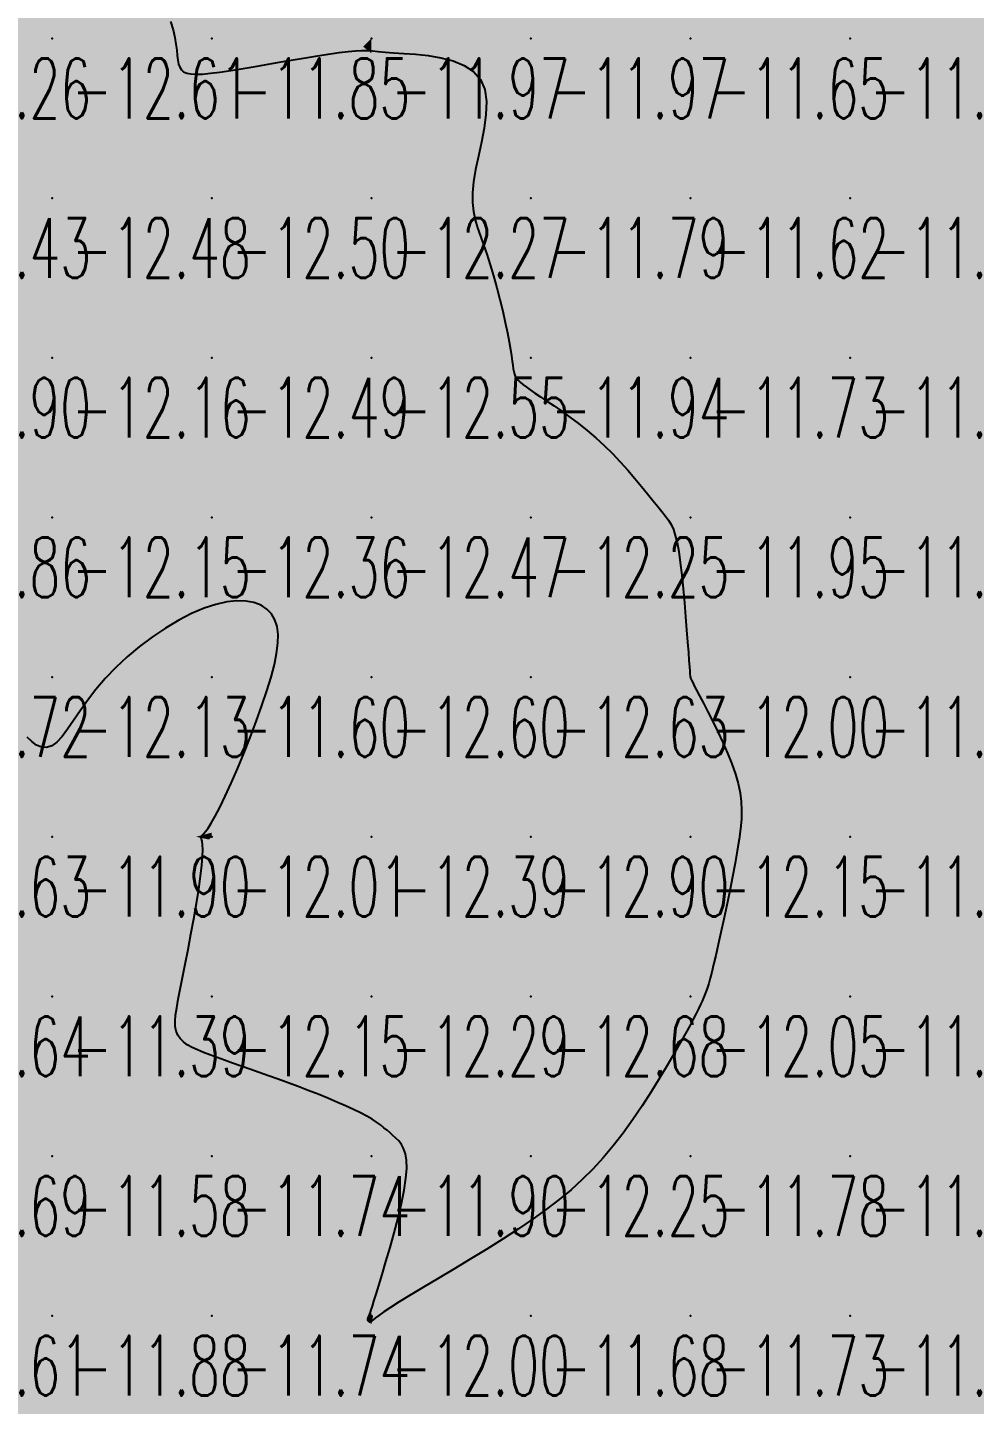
# Model space of a CAD drawing. Header units: millimetres. Extents: x 88261 to 90953, y 390274 to 392322.
# Drawn here: x 89798.7 to 89858, y 391441.7 to 391527.9 of the extents above; entities that cross this region are included whole.
import ezdxf
from ezdxf.enums import TextEntityAlignment as Align

# ---------------------------------------------------------------- set-up
doc = ezdxf.new("R2010")
doc.units = ezdxf.units.MM
doc.header["$LTSCALE"] = 25
for name, color, linetype in [('CN_03_00', 7, 'Continuous'), ('COTEAlt', 7, 'Continuous'), ('TN_COLORIAGE', 7, 'Continuous')]:
    doc.layers.add(name, color=color, linetype=linetype)
doc.styles.add('Simplex 1.0', font='Simplex.shx', dxfattribs={"width": 0.99, "height": 2.5})
doc.styles.get("Standard").update_dxf_attribs({"font": 'times.ttf'})

# ---------------------------------------------------------------- blocks, each defined once
blk = doc.blocks.new('COTE')
at = {"color": 0}
blk.add_point((0, 0), dxfattribs=at)
at = {"layer": 'COTEAlt'}
blk.add_attdef('ALT', text='', height=3.75, dxfattribs=at).set_placement((1.25, -1.25), align=Align.TOP_LEFT)

msp = doc.modelspace()

# ---------------------------------------------------------------- linework, layer by layer
at = {"layer": 'CN_03_00', "elevation": -12, "flags": 128}
msp.add_lwpolyline([(89807.674, 391528.297), (89807.822, 391527.776), (89807.929, 391527.303), (89808.001, 391526.879), (89808.051, 391526.502), (89808.088, 391526.172), (89808.125, 391525.885), (89808.173, 391525.642), (89808.241, 391525.44), (89808.343, 391525.278), (89808.488, 391525.154), (89808.685, 391525.068), (89808.942, 391525.017), (89809.269, 391525), (89809.673, 391525.015), (89810.163, 391525.061), (89810.748, 391525.136), (89811.435, 391525.239), (89812.226, 391525.367), (89813.098, 391525.514), (89814.017, 391525.672), (89814.954, 391525.833), (89815.876, 391525.991), (89816.752, 391526.136), (89817.551, 391526.263), (89818.241, 391526.364), (89818.801, 391526.432), (89819.255, 391526.471), (89819.637, 391526.486), (89819.98, 391526.48), (89820.318, 391526.459), (89820.685, 391526.427), (89821.115, 391526.389), (89821.642, 391526.35), (89822.288, 391526.31), (89823.023, 391526.257), (89823.81, 391526.172), (89824.606, 391526.038), (89825.373, 391525.838), (89826.069, 391525.554), (89826.656, 391525.17), (89827.092, 391524.668), (89827.35, 391524.038), (89827.452, 391523.301), (89827.43, 391522.486), (89827.318, 391521.623), (89827.15, 391520.739), (89826.959, 391519.865), (89826.778, 391519.028), (89826.643, 391518.257), (89826.577, 391517.574), (89826.58, 391516.965), (89826.641, 391516.41), (89826.751, 391515.889), (89826.901, 391515.381), (89827.08, 391514.865), (89827.279, 391514.321), (89827.489, 391513.727), (89827.7, 391513.071), (89827.909, 391512.365), (89828.111, 391511.63), (89828.302, 391510.888), (89828.479, 391510.157), (89828.638, 391509.459), (89828.775, 391508.814), (89828.886, 391508.243), (89828.97, 391507.761), (89829.031, 391507.362), (89829.075, 391507.034), (89829.109, 391506.768), (89829.139, 391506.552), (89829.171, 391506.374), (89829.212, 391506.225), (89829.268, 391506.092), (89829.345, 391505.965), (89829.448, 391505.84), (89829.58, 391505.709), (89829.747, 391505.568), (89829.953, 391505.412), (89830.202, 391505.236), (89830.497, 391505.034), (89830.845, 391504.8), (89831.245, 391504.532), (89831.693, 391504.229), (89832.178, 391503.892), (89832.69, 391503.523), (89833.222, 391503.123), (89833.763, 391502.694), (89834.304, 391502.237), (89834.836, 391501.753), (89835.351, 391501.245), (89835.844, 391500.724), (89836.313, 391500.199), (89836.755, 391499.682), (89837.166, 391499.185), (89837.544, 391498.717), (89837.886, 391498.292), (89838.188, 391497.918), (89838.449, 391497.603), (89838.673, 391497.326), (89838.864, 391497.063), (89839.028, 391496.791), (89839.169, 391496.482), (89839.292, 391496.114), (89839.401, 391495.662), (89839.503, 391495.099), (89839.6, 391494.413), (89839.692, 391493.628), (89839.78, 391492.778), (89839.862, 391491.899), (89839.936, 391491.025), (89840.003, 391490.191), (89840.061, 391489.433), (89840.109, 391488.785), (89840.147, 391488.272), (89840.176, 391487.886), (89840.197, 391487.609), (89840.212, 391487.421), (89840.221, 391487.306), (89840.227, 391487.244), (89840.23, 391487.217), (89840.231, 391487.208), (89840.234, 391487.198), (89840.244, 391487.175), (89840.267, 391487.126), (89840.31, 391487.039), (89840.38, 391486.902), (89840.483, 391486.702), (89840.625, 391486.427), (89840.815, 391486.064), (89841.053, 391485.607), (89841.331, 391485.068), (89841.635, 391484.467), (89841.951, 391483.821), (89842.265, 391483.149), (89842.563, 391482.47), (89842.832, 391481.802), (89843.058, 391481.163), (89843.231, 391480.566), (89843.35, 391480.001), (89843.421, 391479.451), (89843.447, 391478.901), (89843.432, 391478.333), (89843.379, 391477.732), (89843.293, 391477.082), (89843.177, 391476.366), (89843.036, 391475.575), (89842.876, 391474.727), (89842.701, 391473.846), (89842.519, 391472.957), (89842.334, 391472.083), (89842.154, 391471.25), (89841.983, 391470.483), (89841.828, 391469.805), (89841.693, 391469.234), (89841.576, 391468.763), (89841.474, 391468.375), (89841.382, 391468.055), (89841.299, 391467.789), (89841.219, 391467.56), (89841.141, 391467.354), (89841.059, 391467.155), (89840.97, 391466.949), (89840.869, 391466.724), (89840.747, 391466.468), (89840.598, 391466.171), (89840.416, 391465.82), (89840.194, 391465.405), (89839.925, 391464.914), (89839.601, 391464.337), (89839.22, 391463.666), (89838.784, 391462.916), (89838.301, 391462.108), (89837.777, 391461.261), (89837.219, 391460.394), (89836.633, 391459.528), (89836.027, 391458.682), (89835.407, 391457.876), (89834.777, 391457.125), (89834.131, 391456.424), (89833.462, 391455.762), (89832.761, 391455.129), (89832.02, 391454.516), (89831.23, 391453.911), (89830.384, 391453.306), (89829.474, 391452.69), (89828.497, 391452.057), (89827.475, 391451.415), (89826.438, 391450.777), (89825.412, 391450.157), (89824.426, 391449.566), (89823.508, 391449.017), (89822.687, 391448.523), (89821.99, 391448.098), (89821.438, 391447.749), (89821.02, 391447.472), (89820.715, 391447.258), (89820.505, 391447.099), (89820.369, 391446.986), (89820.29, 391446.911), (89820.246, 391446.865), (89820.219, 391446.839), (89820.192, 391446.827), (89820.164, 391446.825), (89820.135, 391446.832), (89820.108, 391446.846), (89820.082, 391446.868), (89820.06, 391446.894), (89820.042, 391446.924), (89820.03, 391446.956), (89820.024, 391446.989), (89820.025, 391447.024), (89820.031, 391447.059), (89820.041, 391447.095), (89820.055, 391447.132), (89820.071, 391447.17), (89820.088, 391447.209), (89820.107, 391447.248), (89820.126, 391447.292), (89820.15, 391447.354), (89820.185, 391447.454), (89820.237, 391447.608), (89820.31, 391447.836), (89820.41, 391448.154), (89820.543, 391448.582), (89820.713, 391449.138), (89820.925, 391449.83), (89821.165, 391450.633), (89821.42, 391451.512), (89821.676, 391452.433), (89821.918, 391453.361), (89822.131, 391454.263), (89822.302, 391455.103), (89822.416, 391455.846), (89822.463, 391456.468), (89822.448, 391456.975), (89822.381, 391457.384), (89822.271, 391457.711), (89822.129, 391457.973), (89821.963, 391458.186), (89821.783, 391458.366), (89821.599, 391458.529), (89821.417, 391458.689), (89821.232, 391458.851), (89821.035, 391459.016), (89820.818, 391459.186), (89820.573, 391459.362), (89820.289, 391459.546), (89819.96, 391459.739), (89819.577, 391459.944), (89819.133, 391460.162), (89818.635, 391460.389), (89818.093, 391460.625), (89817.515, 391460.866), (89816.911, 391461.109), (89816.289, 391461.352), (89815.66, 391461.592), (89815.031, 391461.826), (89814.412, 391462.053), (89813.805, 391462.272), (89813.214, 391462.483), (89812.64, 391462.685), (89812.087, 391462.879), (89811.558, 391463.065), (89811.054, 391463.242), (89810.578, 391463.411), (89810.133, 391463.571), (89809.722, 391463.728), (89809.347, 391463.884), (89809.011, 391464.045), (89808.718, 391464.215), (89808.468, 391464.397), (89808.266, 391464.597), (89808.114, 391464.818), (89808.014, 391465.066), (89807.962, 391465.351), (89807.954, 391465.683), (89807.986, 391466.074), (89808.053, 391466.532), (89808.152, 391467.071), (89808.277, 391467.699), (89808.425, 391468.428), (89808.591, 391469.261), (89808.768, 391470.173), (89808.947, 391471.13), (89809.123, 391472.101), (89809.286, 391473.052), (89809.431, 391473.95), (89809.549, 391474.763), (89809.633, 391475.458), (89809.677, 391476.011), (89809.689, 391476.432), (89809.677, 391476.74), (89809.649, 391476.954), (89809.614, 391477.094), (89809.582, 391477.177), (89809.561, 391477.224), (89809.559, 391477.254), (89809.584, 391477.284), (89809.64, 391477.334), (89809.729, 391477.423), (89809.854, 391477.567), (89810.016, 391477.787), (89810.219, 391478.099), (89810.465, 391478.524), (89810.756, 391479.078), (89811.091, 391479.772), (89811.462, 391480.586), (89811.854, 391481.491), (89812.257, 391482.459), (89812.656, 391483.46), (89813.039, 391484.468), (89813.393, 391485.452), (89813.706, 391486.384), (89813.967, 391487.242), (89814.17, 391488.022), (89814.313, 391488.726), (89814.391, 391489.357), (89814.402, 391489.918), (89814.342, 391490.41), (89814.208, 391490.837), (89813.996, 391491.2), (89813.704, 391491.501), (89813.335, 391491.737), (89812.895, 391491.903), (89812.386, 391491.996), (89811.815, 391492.012), (89811.184, 391491.945), (89810.499, 391491.793), (89809.765, 391491.551), (89808.987, 391491.218), (89808.179, 391490.801), (89807.356, 391490.312), (89806.535, 391489.762), (89805.731, 391489.16), (89804.958, 391488.519), (89804.233, 391487.848), (89803.571, 391487.159), (89802.984, 391486.464), (89802.465, 391485.78), (89802.005, 391485.125), (89801.592, 391484.517), (89801.218, 391483.976), (89800.872, 391483.52), (89800.544, 391483.167), (89800.223, 391482.935), (89799.903, 391482.837), (89799.584, 391482.861), (89799.271, 391482.987), (89798.969, 391483.198), (89798.681, 391483.474)], dxfattribs=at)
at = {"layer": 'TN_COLORIAGE', "color": 211}
for points in [[(89795.121, 391532.112, -12.613), (89794.265, 391527.239, -12.613), (89800.249, 391537.239, -12.613), (89800.249, 391527.239, -12.613)], [(89800.249, 391537.239, -12), (89806.254, 391537.239, -12), (89800.249, 391527.239, -12), (89805.84, 391532.83, -12)], [(89805.84, 391532.83, -12.613), (89808.304, 391527.239, -12.613), (89800.249, 391527.239, -12.613)], [(89790.249, 391517.239, -12.613), (89800.249, 391517.239, -12.613), (89800.249, 391527.239, -12.613)], [(89794.265, 391527.239, -12.425), (89790.249, 391524.126, -12.425), (89800.249, 391527.239, -12.425), (89790.249, 391517.239, -12.425)], [(89800.249, 391527.239, -12), (89808.304, 391527.239, -12), (89800.249, 391517.239, -12), (89807.876, 391524.867, -12)], [(89810.249, 391517.239, -12), (89819.736, 391526.727, -12), (89820.249, 391517.239, -12), (89820.249, 391526.315, -12)], [(89810.249, 391524.96, -12.501), (89819.736, 391526.727, -12.501), (89810.249, 391517.239, -12.501)], [(89829.123, 391526.113, -12.266), (89820.249, 391526.315, -12.266), (89820.249, 391517.239, -12.266)], [(89825.813, 391517.239, -12.266), (89829.123, 391526.113, -12.266), (89820.249, 391517.239, -12.266)], [(89810.249, 391517.239, -12), (89810.249, 391524.96, -12), (89800.249, 391517.239, -12), (89807.876, 391524.867, -12)], [(89800.249, 391517.239, -12), (89792.055, 391509.045, -12), (89790.249, 391517.239, -12), (89790.249, 391509.216, -12)], [(89800.249, 391517.239, -12), (89792.055, 391509.045, -12), (89800.249, 391507.239, -12), (89794.213, 391507.239, -12)], [(89800.249, 391507.239, -12.501), (89810.249, 391507.239, -12.501), (89810.249, 391517.239, -12.501)], [(89800.249, 391517.239, -12.501), (89800.249, 391507.239, -12.501), (89810.249, 391517.239, -12.501)], [(89810.249, 391507.239, -12.266), (89820.249, 391507.239, -12.266), (89820.249, 391517.239, -12.266)], [(89810.249, 391517.239, -12.266), (89810.249, 391507.239, -12.266), (89820.249, 391517.239, -12.266)], [(89820.249, 391507.239, -12), (89827.48, 391514.471, -12), (89820.249, 391517.239, -12), (89825.813, 391517.239, -12)], [(89827.48, 391514.471, -12.553), (89829.199, 391507.239, -12.553), (89820.249, 391507.239, -12.553)], [(89794.953, 391501.943, -12.16), (89794.213, 391507.239, -12.16), (89800.249, 391507.239, -12.16)], [(89800.249, 391507.239, -12), (89794.953, 391501.943, -12), (89800.249, 391497.239, -12), (89795.087, 391497.239, -12)], [(89800.249, 391497.239, -12.495), (89810.249, 391497.239, -12.495), (89810.249, 391507.239, -12.495)], [(89800.249, 391507.239, -12.495), (89800.249, 391497.239, -12.495), (89810.249, 391507.239, -12.495)], [(89810.249, 391497.239, -12.553), (89820.249, 391497.239, -12.553), (89820.249, 391507.239, -12.553)], [(89810.249, 391507.239, -12.553), (89810.249, 391497.239, -12.553), (89820.249, 391507.239, -12.553)], [(89820.249, 391507.239, -12), (89829.199, 391507.239, -12), (89820.249, 391497.239, -12), (89829.04, 391506.031, -12)], [(89820.249, 391497.239, -12), (89829.04, 391506.031, -12), (89830.249, 391497.239, -12), (89830.249, 391505.187, -12)], [(89835.032, 391502.023, -12.251), (89830.249, 391505.187, -12.251), (89830.249, 391497.239, -12.251)], [(89835.032, 391502.023, -12.251), (89838.639, 391497.239, -12.251), (89830.249, 391497.239, -12.251)], [(89796.725, 391493.716, -12.151), (89795.087, 391497.239, -12.151), (89800.249, 391497.239, -12.151)], [(89800.249, 391497.239, -12), (89796.725, 391493.716, -12), (89800.249, 391487.239, -12), (89797.004, 391487.239, -12)], [(89810.249, 391497.239, -12), (89810.249, 391492.554, -12), (89800.249, 391487.239, -12), (89802.733, 391487.239, -12)], [(89800.249, 391497.239, -12.356), (89800.249, 391487.239, -12.356), (89810.249, 391497.239, -12.356)], [(89820.249, 391497.239, -12), (89814.861, 391491.852, -12), (89810.249, 391497.239, -12), (89810.249, 391492.554, -12)], [(89820.249, 391487.239, -12), (89814.282, 391487.239, -12), (89820.249, 391497.239, -12), (89814.861, 391491.852, -12)], [(89820.249, 391487.239, -12.251), (89830.249, 391487.239, -12.251), (89830.249, 391497.239, -12.251)], [(89820.249, 391497.239, -12.251), (89820.249, 391487.239, -12.251), (89830.249, 391497.239, -12.251)], [(89830.249, 391487.239, -12), (89839.539, 391496.529, -12), (89830.249, 391497.239, -12), (89838.639, 391497.239, -12)], [(89839.539, 391496.529, -12.631), (89840.221, 391487.239, -12.631), (89830.249, 391487.239, -12.631)], [(89797.611, 391484.602, -12.133), (89797.004, 391487.239, -12.133), (89800.249, 391487.239, -12.133)], [(89797.611, 391484.602, -12.133), (89800.249, 391481.442, -12.133), (89800.249, 391487.239, -12.133)], [(89802.733, 391487.239, -12.133), (89800.249, 391481.442, -12.133), (89800.249, 391487.239, -12.133)], [(89810.249, 391477.239, -12.597), (89820.249, 391477.239, -12.597), (89820.249, 391487.239, -12.597)], [(89820.249, 391487.239, -12), (89814.282, 391487.239, -12), (89810.249, 391477.239, -12), (89810.249, 391477.497, -12)], [(89820.249, 391477.239, -12.631), (89830.249, 391477.239, -12.631), (89830.249, 391487.239, -12.631)], [(89820.249, 391487.239, -12.631), (89820.249, 391477.239, -12.631), (89830.249, 391487.239, -12.631)], [(89830.249, 391477.239, -12), (89840.23, 391487.22, -12), (89830.249, 391487.239, -12), (89840.221, 391487.239, -12)], [(89830.249, 391477.239, -12), (89840.23, 391487.22, -12), (89840.249, 391477.239, -12), (89840.249, 391487.128, -12)], [(89843.662, 391480.653, -12.153), (89840.249, 391487.128, -12.153), (89840.249, 391477.239, -12.153)], [(89843.451, 391477.239, -12.153), (89843.662, 391480.653, -12.153), (89840.249, 391477.239, -12.153)], [(89810.249, 391467.239, -12), (89808.231, 391467.239, -12), (89810.249, 391477.239, -12), (89810.077, 391477.067, -12)], [(89810.249, 391477.497, -12.011), (89809.257, 391477.239, -12.011), (89810.249, 391477.239, -12.011)], [(89810.077, 391477.067, -12.011), (89809.257, 391477.239, -12.011), (89810.249, 391477.239, -12.011)], [(89810.249, 391467.239, -12.389), (89820.249, 391467.239, -12.389), (89820.249, 391477.239, -12.389)], [(89810.249, 391477.239, -12.389), (89810.249, 391467.239, -12.389), (89820.249, 391477.239, -12.389)], [(89820.249, 391467.239, -12.903), (89830.249, 391467.239, -12.903), (89830.249, 391477.239, -12.903)], [(89820.249, 391477.239, -12.903), (89820.249, 391467.239, -12.903), (89830.249, 391477.239, -12.903)], [(89830.249, 391467.239, -12.153), (89840.249, 391467.239, -12.153), (89840.249, 391477.239, -12.153)], [(89830.249, 391477.239, -12.153), (89830.249, 391467.239, -12.153), (89840.249, 391477.239, -12.153)], [(89840.249, 391477.239, -12), (89843.451, 391477.239, -12), (89840.249, 391467.239, -12), (89841.597, 391468.588, -12)], [(89841.127, 391467.239, -12.051), (89841.597, 391468.588, -12.051), (89840.249, 391467.239, -12.051)], [(89807.551, 391464.542, -12.154), (89810.249, 391463.502, -12.154), (89810.249, 391467.239, -12.154)], [(89808.231, 391467.239, -12.154), (89807.551, 391464.542, -12.154), (89810.249, 391467.239, -12.154)], [(89820.249, 391467.239, -12), (89814.922, 391461.913, -12), (89810.249, 391467.239, -12), (89810.249, 391463.502, -12)], [(89814.922, 391461.913, -12.294), (89820.249, 391459.805, -12.294), (89820.249, 391467.239, -12.294)], [(89830.249, 391467.239, -12), (89821.542, 391458.532, -12), (89820.249, 391467.239, -12), (89820.249, 391459.805, -12)], [(89830.249, 391467.239, -12), (89821.542, 391458.532, -12), (89830.249, 391457.239, -12), (89823.177, 391457.239, -12)], [(89830.249, 391457.239, -12), (89835.486, 391457.239, -12), (89840.249, 391467.239, -12), (89840.249, 391465.385, -12)], [(89830.249, 391467.239, -12.051), (89830.249, 391457.239, -12.051), (89840.249, 391467.239, -12.051)], [(89841.127, 391467.239, -12.051), (89840.249, 391465.385, -12.051), (89840.249, 391467.239, -12.051)], [(89830.249, 391457.239, -12), (89830.249, 391452.916, -12), (89820.249, 391447.239, -12), (89820.361, 391447.239, -12)], [(89830.249, 391457.239, -12), (89823.177, 391457.239, -12), (89820.249, 391447.239, -12), (89820.249, 391447.587, -12)], [(89830.249, 391452.916, -12.245), (89835.486, 391457.239, -12.245), (89830.249, 391457.239, -12.245)], [(89819.955, 391446.946, -12.004), (89820.249, 391446.713, -12.004), (89820.249, 391447.239, -12.004)], [(89820.109, 391447.239, -12.004), (89819.955, 391446.946, -12.004), (89820.249, 391447.239, -12.004)], [(89820.109, 391447.239, -12.004), (89820.249, 391447.587, -12.004), (89820.249, 391447.239, -12.004)], [(89820.361, 391447.239, -12.004), (89820.249, 391446.713, -12.004), (89820.249, 391447.239, -12.004)]]:
    msp.add_solid(points, dxfattribs=at)
at = {"layer": 'TN_COLORIAGE', "color": 201}
for points in [[(89808.304, 391527.239, -11.517), (89805.84, 391532.83, -11.517), (89810.249, 391527.239, -11.517), (89810.249, 391537.239, -11.517)], [(89814.906, 391531.897, -11.517), (89817.65, 391537.239, -11.517), (89810.249, 391527.239, -11.517), (89810.249, 391537.239, -11.517)], [(89830.249, 391527.239, -11.716), (89840.249, 391527.239, -11.716), (89840.249, 391537.239, -11.716)], [(89830.249, 391529.111, -11.716), (89833.653, 391537.239, -11.716), (89830.249, 391527.239, -11.716), (89840.249, 391537.239, -11.716)], [(89840.249, 391527.239, -11.448), (89850.249, 391527.239, -11.448), (89850.249, 391537.239, -11.448)], [(89840.249, 391537.239, -11.448), (89840.249, 391527.239, -11.448), (89850.249, 391537.239, -11.448)], [(89850.249, 391527.239, -11), (89857.879, 391534.869, -11), (89850.249, 391537.239, -11), (89857.072, 391537.239, -11)], [(89850.249, 391527.239, -11), (89857.879, 391534.869, -11), (89860.249, 391527.239, -11), (89860.249, 391529.766, -11)], [(89820.249, 391528.615, -11.852), (89814.906, 391531.897, -11.852), (89820.249, 391527.239, -11.852), (89810.249, 391527.239, -11.852)], [(89821.809, 391528.799, -11.966), (89830.249, 391529.111, -11.966), (89820.249, 391527.239, -11.966), (89830.249, 391527.239, -11.966)], [(89821.809, 391528.799, -11.973), (89820.249, 391528.615, -11.973), (89820.249, 391527.239, -11.973)], [(89807.876, 391524.867, -11.852), (89810.249, 391524.96, -11.852), (89810.249, 391527.239, -11.852)], [(89807.876, 391524.867, -11.852), (89808.304, 391527.239, -11.852), (89810.249, 391527.239, -11.852)], [(89819.736, 391526.727, -11.852), (89810.249, 391524.96, -11.852), (89820.249, 391527.239, -11.852), (89810.249, 391527.239, -11.852)], [(89820.249, 391526.315, -11.973), (89819.736, 391526.727, -11.973), (89820.249, 391527.239, -11.973)], [(89820.249, 391526.315, -11.966), (89829.123, 391526.113, -11.966), (89820.249, 391527.239, -11.966), (89830.249, 391527.239, -11.966)], [(89829.123, 391526.113, -11.788), (89825.813, 391517.239, -11.788), (89830.249, 391527.239, -11.788), (89830.249, 391517.239, -11.788)], [(89830.249, 391517.239, -11.652), (89840.249, 391517.239, -11.652), (89840.249, 391527.239, -11.652)], [(89830.249, 391527.239, -11.652), (89830.249, 391517.239, -11.652), (89840.249, 391527.239, -11.652)], [(89840.249, 391517.239, -11.672), (89850.249, 391517.239, -11.672), (89850.249, 391527.239, -11.672)], [(89840.249, 391527.239, -11.672), (89840.249, 391517.239, -11.672), (89850.249, 391527.239, -11.672)], [(89850.249, 391517.239, -11.071), (89860.249, 391517.239, -11.071), (89860.249, 391527.239, -11.071)], [(89850.249, 391527.239, -11.071), (89850.249, 391517.239, -11.071), (89860.249, 391527.239, -11.071)], [(89825.813, 391517.239, -11.788), (89827.48, 391514.471, -11.788), (89830.249, 391517.239, -11.788)], [(89829.199, 391507.239, -11.788), (89827.48, 391514.471, -11.788), (89830.249, 391507.239, -11.788), (89830.249, 391517.239, -11.788)], [(89830.249, 391507.239, -11.617), (89840.249, 391507.239, -11.617), (89840.249, 391517.239, -11.617)], [(89830.249, 391517.239, -11.617), (89830.249, 391507.239, -11.617), (89840.249, 391517.239, -11.617)], [(89840.249, 391507.239, -11.611), (89850.249, 391507.239, -11.611), (89850.249, 391517.239, -11.611)], [(89840.249, 391517.239, -11.611), (89840.249, 391507.239, -11.611), (89850.249, 391517.239, -11.611)], [(89850.249, 391507.239, -11.39), (89860.249, 391507.239, -11.39), (89860.249, 391517.239, -11.39)], [(89850.249, 391517.239, -11.39), (89850.249, 391507.239, -11.39), (89860.249, 391517.239, -11.39)], [(89830.249, 391505.187, -11.935), (89829.04, 391506.031, -11.935), (89830.249, 391507.239, -11.935)], [(89829.04, 391506.031, -11.935), (89829.199, 391507.239, -11.935), (89830.249, 391507.239, -11.935)], [(89830.249, 391505.187, -11.726), (89835.032, 391502.023, -11.726), (89830.249, 391507.239, -11.726), (89840.249, 391507.239, -11.726)], [(89838.639, 391497.239, -11.726), (89835.032, 391502.023, -11.726), (89840.249, 391497.239, -11.726), (89840.249, 391507.239, -11.726)], [(89840.249, 391497.239, -11.405), (89850.249, 391497.239, -11.405), (89850.249, 391507.239, -11.405)], [(89840.249, 391507.239, -11.405), (89840.249, 391497.239, -11.405), (89850.249, 391507.239, -11.405)], [(89850.249, 391497.239, -11.685), (89860.249, 391497.239, -11.685), (89860.249, 391507.239, -11.685)], [(89850.249, 391507.239, -11.685), (89850.249, 391497.239, -11.685), (89860.249, 391507.239, -11.685)], [(89838.639, 391497.239, -11.952), (89839.539, 391496.529, -11.952), (89840.249, 391497.239, -11.952)], [(89840.221, 391487.239, -11.952), (89839.539, 391496.529, -11.952), (89840.249, 391487.239, -11.952), (89840.249, 391497.239, -11.952)], [(89840.249, 391487.239, -11.659), (89850.249, 391487.239, -11.659), (89850.249, 391497.239, -11.659)], [(89840.249, 391497.239, -11.659), (89840.249, 391487.239, -11.659), (89850.249, 391497.239, -11.659)], [(89850.249, 391487.239, -11.447), (89860.249, 391487.239, -11.447), (89860.249, 391497.239, -11.447)], [(89850.249, 391497.239, -11.447), (89850.249, 391487.239, -11.447), (89860.249, 391497.239, -11.447)], [(89802.733, 391487.239, -11.596), (89810.249, 391492.554, -11.596), (89810.249, 391487.239, -11.596)], [(89810.249, 391492.554, -11.596), (89814.861, 391491.852, -11.596), (89810.249, 391487.239, -11.596)], [(89814.861, 391491.852, -11.596), (89814.282, 391487.239, -11.596), (89810.249, 391487.239, -11.596)], [(89809.257, 391477.239, -11.596), (89810.249, 391477.497, -11.596), (89800.249, 391477.239, -11.596), (89810.249, 391487.239, -11.596)], [(89800.249, 391481.442, -11.596), (89802.733, 391487.239, -11.596), (89800.249, 391477.239, -11.596), (89810.249, 391487.239, -11.596)], [(89810.249, 391477.497, -11.596), (89814.282, 391487.239, -11.596), (89810.249, 391487.239, -11.596)], [(89840.221, 391487.239, -11.998), (89840.23, 391487.22, -11.998), (89840.249, 391487.239, -11.998)], [(89840.249, 391487.128, -11.998), (89840.23, 391487.22, -11.998), (89840.249, 391487.239, -11.998)], [(89840.249, 391487.128, -11.704), (89843.662, 391480.653, -11.704), (89840.249, 391487.239, -11.704), (89850.249, 391487.239, -11.704)], [(89843.662, 391480.653, -11.674), (89843.451, 391477.239, -11.674), (89850.249, 391487.239, -11.674), (89850.249, 391477.239, -11.674)], [(89850.249, 391477.239, -11.49), (89860.249, 391477.239, -11.49), (89860.249, 391487.239, -11.49)], [(89850.249, 391487.239, -11.49), (89850.249, 391477.239, -11.49), (89860.249, 391487.239, -11.49)], [(89800.249, 391481.442, -11.628), (89797.611, 391484.602, -11.628), (89800.249, 391477.239, -11.628), (89790.249, 391477.239, -11.628)], [(89790.249, 391467.239, -11.903), (89800.249, 391467.239, -11.903), (89800.249, 391477.239, -11.903)], [(89790.249, 391477.239, -11.903), (89790.249, 391467.239, -11.903), (89800.249, 391477.239, -11.903)], [(89809.257, 391477.239, -11.391), (89810.077, 391477.067, -11.391), (89800.249, 391477.239, -11.391), (89800.249, 391467.239, -11.391)], [(89841.597, 391468.588, -11.473), (89841.127, 391467.239, -11.473), (89850.249, 391477.239, -11.473), (89850.249, 391467.239, -11.473)], [(89841.597, 391468.588, -11.674), (89843.451, 391477.239, -11.674), (89850.249, 391477.239, -11.674)], [(89850.249, 391467.239, -11.732), (89860.249, 391467.239, -11.732), (89860.249, 391477.239, -11.732)], [(89850.249, 391477.239, -11.732), (89850.249, 391467.239, -11.732), (89860.249, 391477.239, -11.732)], [(89810.077, 391477.067, -11.391), (89808.231, 391467.239, -11.391), (89800.249, 391467.239, -11.391)], [(89790.249, 391457.239, -11.391), (89800.249, 391457.239, -11.391), (89800.249, 391467.239, -11.391)], [(89790.249, 391467.239, -11.391), (89790.249, 391457.239, -11.391), (89800.249, 391467.239, -11.391)], [(89807.551, 391464.542, -11.391), (89808.231, 391467.239, -11.391), (89800.249, 391457.239, -11.391), (89800.249, 391467.239, -11.391)], [(89840.249, 391457.239, -11.473), (89850.249, 391457.239, -11.473), (89850.249, 391467.239, -11.473)], [(89840.249, 391465.385, -11.473), (89841.127, 391467.239, -11.473), (89840.249, 391457.239, -11.473), (89850.249, 391467.239, -11.473)], [(89850.249, 391457.239, -11.699), (89860.249, 391457.239, -11.699), (89860.249, 391467.239, -11.699)], [(89850.249, 391467.239, -11.699), (89850.249, 391457.239, -11.699), (89860.249, 391467.239, -11.699)], [(89840.249, 391465.385, -11.777), (89835.486, 391457.239, -11.777), (89840.249, 391457.239, -11.777)], [(89810.249, 391463.502, -11.583), (89807.551, 391464.542, -11.583), (89810.249, 391457.239, -11.583), (89800.249, 391457.239, -11.583)], [(89810.249, 391463.502, -11.742), (89814.922, 391461.913, -11.742), (89810.249, 391457.239, -11.742)], [(89820.249, 391459.805, -11.742), (89814.922, 391461.913, -11.742), (89820.249, 391457.239, -11.742), (89810.249, 391457.239, -11.742)], [(89820.249, 391459.805, -11.898), (89821.542, 391458.532, -11.898), (89820.249, 391457.239, -11.898)], [(89823.177, 391457.239, -11.898), (89821.542, 391458.532, -11.898), (89820.249, 391457.239, -11.898)], [(89790.249, 391447.239, -11.583), (89800.249, 391447.239, -11.583), (89800.249, 391457.239, -11.583)], [(89790.249, 391457.239, -11.583), (89790.249, 391447.239, -11.583), (89800.249, 391457.239, -11.583)], [(89800.249, 391447.239, -11.742), (89810.249, 391447.239, -11.742), (89810.249, 391457.239, -11.742)], [(89800.249, 391457.239, -11.742), (89800.249, 391447.239, -11.742), (89810.249, 391457.239, -11.742)], [(89820.249, 391447.587, -11.742), (89820.109, 391447.239, -11.742), (89820.249, 391457.239, -11.742), (89810.249, 391447.239, -11.742)], [(89810.249, 391457.239, -11.898), (89810.249, 391447.239, -11.898), (89820.249, 391457.239, -11.898)], [(89820.249, 391447.587, -11.898), (89823.177, 391457.239, -11.898), (89820.249, 391457.239, -11.898)], [(89830.249, 391447.239, -11.777), (89840.249, 391447.239, -11.777), (89840.249, 391457.239, -11.777)], [(89835.486, 391457.239, -11.678), (89830.249, 391452.916, -11.678), (89840.249, 391457.239, -11.678), (89830.249, 391447.239, -11.678)], [(89840.249, 391447.239, -11.407), (89850.249, 391447.239, -11.407), (89850.249, 391457.239, -11.407)], [(89840.249, 391457.239, -11.407), (89840.249, 391447.239, -11.407), (89850.249, 391457.239, -11.407)], [(89850.249, 391447.239, -11.681), (89860.249, 391447.239, -11.681), (89860.249, 391457.239, -11.681)], [(89850.249, 391457.239, -11.681), (89850.249, 391447.239, -11.681), (89860.249, 391457.239, -11.681)], [(89820.361, 391447.239, -11.678), (89830.249, 391452.916, -11.678), (89830.249, 391447.239, -11.678)], [(89800.249, 391447.239, -11), (89790.393, 391437.384, -11), (89790.249, 391447.239, -11), (89790.249, 391437.448, -11)], [(89800.249, 391447.239, -11), (89790.393, 391437.384, -11), (89800.249, 391437.239, -11), (89790.418, 391437.239, -11)], [(89800.249, 391437.239, -11.742), (89810.249, 391437.239, -11.742), (89810.249, 391447.239, -11.742)], [(89800.249, 391447.239, -11.742), (89800.249, 391437.239, -11.742), (89810.249, 391447.239, -11.742)], [(89819.955, 391446.946, -11.742), (89820.109, 391447.239, -11.742), (89810.249, 391437.239, -11.742), (89810.249, 391447.239, -11.742)], [(89820.249, 391437.239, -11.678), (89830.249, 391437.239, -11.678), (89830.249, 391447.239, -11.678)], [(89820.249, 391446.713, -11.678), (89820.361, 391447.239, -11.678), (89820.249, 391437.239, -11.678), (89830.249, 391447.239, -11.678)], [(89830.249, 391437.239, -11.725), (89840.249, 391437.239, -11.725), (89840.249, 391447.239, -11.725)], [(89830.249, 391447.239, -11.725), (89830.249, 391437.239, -11.725), (89840.249, 391447.239, -11.725)], [(89840.249, 391437.239, -11.556), (89850.249, 391437.239, -11.556), (89850.249, 391447.239, -11.556)], [(89840.249, 391447.239, -11.556), (89840.249, 391437.239, -11.556), (89850.249, 391447.239, -11.556)], [(89850.249, 391437.239, -11.811), (89860.249, 391437.239, -11.811), (89860.249, 391447.239, -11.811)], [(89850.249, 391447.239, -11.811), (89850.249, 391437.239, -11.811), (89860.249, 391447.239, -11.811)], [(89820.249, 391446.713, -11.879), (89819.955, 391446.946, -11.879), (89820.249, 391437.239, -11.879), (89810.249, 391437.239, -11.879)]]:
    msp.add_solid(points, dxfattribs=at)

# ---------------------------------------------------------------- block references
at = {"layer": 'COTEAlt'}
ref = msp.add_blockref('COTE', (89790.249, 391527.239), dxfattribs=at)
ref.add_attrib('ALT', '-13.26', dxfattribs={"height": 3.75, "style": 'Simplex 1.0', "width": 0.6}).set_placement((89791.499, 391525.989), align=Align.TOP_LEFT)
ref = msp.add_blockref('COTE', (89800.249, 391527.239), dxfattribs=at)
ref.add_attrib('ALT', '-12.61', dxfattribs={"height": 3.75, "style": 'Simplex 1.0', "width": 0.6}).set_placement((89801.499, 391525.989), align=Align.TOP_LEFT)
ref = msp.add_blockref('COTE', (89810.249, 391527.239), dxfattribs=at)
ref.add_attrib('ALT', '-11.85', dxfattribs={"height": 3.75, "style": 'Simplex 1.0', "width": 0.6}).set_placement((89811.499, 391525.989), align=Align.TOP_LEFT)
ref = msp.add_blockref('COTE', (89820.249, 391527.239), dxfattribs=at)
ref.add_attrib('ALT', '-11.97', dxfattribs={"height": 3.75, "style": 'Simplex 1.0', "width": 0.6}).set_placement((89821.499, 391525.989), align=Align.TOP_LEFT)
ref = msp.add_blockref('COTE', (89830.249, 391527.239), dxfattribs=at)
ref.add_attrib('ALT', '-11.97', dxfattribs={"height": 3.75, "style": 'Simplex 1.0', "width": 0.6}).set_placement((89831.499, 391525.989), align=Align.TOP_LEFT)
ref = msp.add_blockref('COTE', (89840.249, 391527.239), dxfattribs=at)
ref.add_attrib('ALT', '-11.65', dxfattribs={"height": 3.75, "style": 'Simplex 1.0', "width": 0.6}).set_placement((89841.499, 391525.989), align=Align.TOP_LEFT)
ref = msp.add_blockref('COTE', (89850.249, 391527.239), dxfattribs=at)
ref.add_attrib('ALT', '-11.67', dxfattribs={"height": 3.75, "style": 'Simplex 1.0', "width": 0.6}).set_placement((89851.499, 391525.989), align=Align.TOP_LEFT)
ref = msp.add_blockref('COTE', (89790.249, 391517.239), dxfattribs=at)
ref.add_attrib('ALT', '-12.43', dxfattribs={"height": 3.75, "style": 'Simplex 1.0', "width": 0.6}).set_placement((89791.499, 391515.989), align=Align.TOP_LEFT)
ref = msp.add_blockref('COTE', (89800.249, 391517.239), dxfattribs=at)
ref.add_attrib('ALT', '-12.48', dxfattribs={"height": 3.75, "style": 'Simplex 1.0', "width": 0.6}).set_placement((89801.499, 391515.989), align=Align.TOP_LEFT)
ref = msp.add_blockref('COTE', (89810.249, 391517.239), dxfattribs=at)
ref.add_attrib('ALT', '-12.50', dxfattribs={"height": 3.75, "style": 'Simplex 1.0', "width": 0.6}).set_placement((89811.499, 391515.989), align=Align.TOP_LEFT)
ref = msp.add_blockref('COTE', (89820.249, 391517.239), dxfattribs=at)
ref.add_attrib('ALT', '-12.27', dxfattribs={"height": 3.75, "style": 'Simplex 1.0', "width": 0.6}).set_placement((89821.499, 391515.989), align=Align.TOP_LEFT)
ref = msp.add_blockref('COTE', (89830.249, 391517.239), dxfattribs=at)
ref.add_attrib('ALT', '-11.79', dxfattribs={"height": 3.75, "style": 'Simplex 1.0', "width": 0.6}).set_placement((89831.499, 391515.989), align=Align.TOP_LEFT)
ref = msp.add_blockref('COTE', (89840.249, 391517.239), dxfattribs=at)
ref.add_attrib('ALT', '-11.62', dxfattribs={"height": 3.75, "style": 'Simplex 1.0', "width": 0.6}).set_placement((89841.499, 391515.989), align=Align.TOP_LEFT)
ref = msp.add_blockref('COTE', (89850.249, 391517.239), dxfattribs=at)
ref.add_attrib('ALT', '-11.61', dxfattribs={"height": 3.75, "style": 'Simplex 1.0', "width": 0.6}).set_placement((89851.499, 391515.989), align=Align.TOP_LEFT)
ref = msp.add_blockref('COTE', (89790.249, 391507.239), dxfattribs=at)
ref.add_attrib('ALT', '-11.90', dxfattribs={"height": 3.75, "style": 'Simplex 1.0', "width": 0.6}).set_placement((89791.499, 391505.989), align=Align.TOP_LEFT)
ref = msp.add_blockref('COTE', (89800.249, 391507.239), dxfattribs=at)
ref.add_attrib('ALT', '-12.16', dxfattribs={"height": 3.75, "style": 'Simplex 1.0', "width": 0.6}).set_placement((89801.499, 391505.989), align=Align.TOP_LEFT)
ref = msp.add_blockref('COTE', (89810.249, 391507.239), dxfattribs=at)
ref.add_attrib('ALT', '-12.49', dxfattribs={"height": 3.75, "style": 'Simplex 1.0', "width": 0.6}).set_placement((89811.499, 391505.989), align=Align.TOP_LEFT)
ref = msp.add_blockref('COTE', (89820.249, 391507.239), dxfattribs=at)
ref.add_attrib('ALT', '-12.55', dxfattribs={"height": 3.75, "style": 'Simplex 1.0', "width": 0.6}).set_placement((89821.499, 391505.989), align=Align.TOP_LEFT)
ref = msp.add_blockref('COTE', (89830.249, 391507.239), dxfattribs=at)
ref.add_attrib('ALT', '-11.94', dxfattribs={"height": 3.75, "style": 'Simplex 1.0', "width": 0.6}).set_placement((89831.499, 391505.989), align=Align.TOP_LEFT)
ref = msp.add_blockref('COTE', (89840.249, 391507.239), dxfattribs=at)
ref.add_attrib('ALT', '-11.73', dxfattribs={"height": 3.75, "style": 'Simplex 1.0', "width": 0.6}).set_placement((89841.499, 391505.989), align=Align.TOP_LEFT)
ref = msp.add_blockref('COTE', (89850.249, 391507.239), dxfattribs=at)
ref.add_attrib('ALT', '-11.40', dxfattribs={"height": 3.75, "style": 'Simplex 1.0', "width": 0.6}).set_placement((89851.499, 391505.989), align=Align.TOP_LEFT)
ref = msp.add_blockref('COTE', (89790.249, 391497.239), dxfattribs=at)
ref.add_attrib('ALT', '-11.86', dxfattribs={"height": 3.75, "style": 'Simplex 1.0', "width": 0.6}).set_placement((89791.499, 391495.989), align=Align.TOP_LEFT)
ref = msp.add_blockref('COTE', (89800.249, 391497.239), dxfattribs=at)
ref.add_attrib('ALT', '-12.15', dxfattribs={"height": 3.75, "style": 'Simplex 1.0', "width": 0.6}).set_placement((89801.499, 391495.989), align=Align.TOP_LEFT)
ref = msp.add_blockref('COTE', (89810.249, 391497.239), dxfattribs=at)
ref.add_attrib('ALT', '-12.36', dxfattribs={"height": 3.75, "style": 'Simplex 1.0', "width": 0.6}).set_placement((89811.499, 391495.989), align=Align.TOP_LEFT)
ref = msp.add_blockref('COTE', (89820.249, 391497.239), dxfattribs=at)
ref.add_attrib('ALT', '-12.47', dxfattribs={"height": 3.75, "style": 'Simplex 1.0', "width": 0.6}).set_placement((89821.499, 391495.989), align=Align.TOP_LEFT)
ref = msp.add_blockref('COTE', (89830.249, 391497.239), dxfattribs=at)
ref.add_attrib('ALT', '-12.25', dxfattribs={"height": 3.75, "style": 'Simplex 1.0', "width": 0.6}).set_placement((89831.499, 391495.989), align=Align.TOP_LEFT)
ref = msp.add_blockref('COTE', (89840.249, 391497.239), dxfattribs=at)
ref.add_attrib('ALT', '-11.95', dxfattribs={"height": 3.75, "style": 'Simplex 1.0', "width": 0.6}).set_placement((89841.499, 391495.989), align=Align.TOP_LEFT)
ref = msp.add_blockref('COTE', (89850.249, 391497.239), dxfattribs=at)
ref.add_attrib('ALT', '-11.66', dxfattribs={"height": 3.75, "style": 'Simplex 1.0', "width": 0.6}).set_placement((89851.499, 391495.989), align=Align.TOP_LEFT)
ref = msp.add_blockref('COTE', (89790.249, 391487.239), dxfattribs=at)
ref.add_attrib('ALT', '-11.72', dxfattribs={"height": 3.75, "style": 'Simplex 1.0', "width": 0.6}).set_placement((89791.499, 391485.989), align=Align.TOP_LEFT)
ref = msp.add_blockref('COTE', (89800.249, 391487.239), dxfattribs=at)
ref.add_attrib('ALT', '-12.13', dxfattribs={"height": 3.75, "style": 'Simplex 1.0', "width": 0.6}).set_placement((89801.499, 391485.989), align=Align.TOP_LEFT)
ref = msp.add_blockref('COTE', (89810.249, 391487.239), dxfattribs=at)
ref.add_attrib('ALT', '-11.60', dxfattribs={"height": 3.75, "style": 'Simplex 1.0', "width": 0.6}).set_placement((89811.499, 391485.989), align=Align.TOP_LEFT)
ref = msp.add_blockref('COTE', (89820.249, 391487.239), dxfattribs=at)
ref.add_attrib('ALT', '-12.60', dxfattribs={"height": 3.75, "style": 'Simplex 1.0', "width": 0.6}).set_placement((89821.499, 391485.989), align=Align.TOP_LEFT)
ref = msp.add_blockref('COTE', (89830.249, 391487.239), dxfattribs=at)
ref.add_attrib('ALT', '-12.63', dxfattribs={"height": 3.75, "style": 'Simplex 1.0', "width": 0.6}).set_placement((89831.499, 391485.989), align=Align.TOP_LEFT)
ref = msp.add_blockref('COTE', (89840.249, 391487.239), dxfattribs=at)
ref.add_attrib('ALT', '-12.00', dxfattribs={"height": 3.75, "style": 'Simplex 1.0', "width": 0.6}).set_placement((89841.499, 391485.989), align=Align.TOP_LEFT)
ref = msp.add_blockref('COTE', (89850.249, 391487.239), dxfattribs=at)
ref.add_attrib('ALT', '-11.70', dxfattribs={"height": 3.75, "style": 'Simplex 1.0', "width": 0.6}).set_placement((89851.499, 391485.989), align=Align.TOP_LEFT)
ref = msp.add_blockref('COTE', (89790.249, 391477.239), dxfattribs=at)
ref.add_attrib('ALT', '-11.63', dxfattribs={"height": 3.75, "style": 'Simplex 1.0', "width": 0.6}).set_placement((89791.499, 391475.989), align=Align.TOP_LEFT)
ref = msp.add_blockref('COTE', (89800.249, 391477.239), dxfattribs=at)
ref.add_attrib('ALT', '-11.90', dxfattribs={"height": 3.75, "style": 'Simplex 1.0', "width": 0.6}).set_placement((89801.499, 391475.989), align=Align.TOP_LEFT)
ref = msp.add_blockref('COTE', (89810.249, 391477.239), dxfattribs=at)
ref.add_attrib('ALT', '-12.01', dxfattribs={"height": 3.75, "style": 'Simplex 1.0', "width": 0.6}).set_placement((89811.499, 391475.989), align=Align.TOP_LEFT)
ref = msp.add_blockref('COTE', (89820.249, 391477.239), dxfattribs=at)
ref.add_attrib('ALT', '-12.39', dxfattribs={"height": 3.75, "style": 'Simplex 1.0', "width": 0.6}).set_placement((89821.499, 391475.989), align=Align.TOP_LEFT)
ref = msp.add_blockref('COTE', (89830.249, 391477.239), dxfattribs=at)
ref.add_attrib('ALT', '-12.90', dxfattribs={"height": 3.75, "style": 'Simplex 1.0', "width": 0.6}).set_placement((89831.499, 391475.989), align=Align.TOP_LEFT)
ref = msp.add_blockref('COTE', (89840.249, 391477.239), dxfattribs=at)
ref.add_attrib('ALT', '-12.15', dxfattribs={"height": 3.75, "style": 'Simplex 1.0', "width": 0.6}).set_placement((89841.499, 391475.989), align=Align.TOP_LEFT)
ref = msp.add_blockref('COTE', (89850.249, 391477.239), dxfattribs=at)
ref.add_attrib('ALT', '-11.67', dxfattribs={"height": 3.75, "style": 'Simplex 1.0', "width": 0.6}).set_placement((89851.499, 391475.989), align=Align.TOP_LEFT)
ref = msp.add_blockref('COTE', (89790.249, 391467.239), dxfattribs=at)
ref.add_attrib('ALT', '-11.64', dxfattribs={"height": 3.75, "style": 'Simplex 1.0', "width": 0.6}).set_placement((89791.499, 391465.989), align=Align.TOP_LEFT)
ref = msp.add_blockref('COTE', (89800.249, 391467.239), dxfattribs=at)
ref.add_attrib('ALT', '-11.39', dxfattribs={"height": 3.75, "style": 'Simplex 1.0', "width": 0.6}).set_placement((89801.499, 391465.989), align=Align.TOP_LEFT)
ref = msp.add_blockref('COTE', (89810.249, 391467.239), dxfattribs=at)
ref.add_attrib('ALT', '-12.15', dxfattribs={"height": 3.75, "style": 'Simplex 1.0', "width": 0.6}).set_placement((89811.499, 391465.989), align=Align.TOP_LEFT)
ref = msp.add_blockref('COTE', (89820.249, 391467.239), dxfattribs=at)
ref.add_attrib('ALT', '-12.29', dxfattribs={"height": 3.75, "style": 'Simplex 1.0', "width": 0.6}).set_placement((89821.499, 391465.989), align=Align.TOP_LEFT)
ref = msp.add_blockref('COTE', (89830.249, 391467.239), dxfattribs=at)
ref.add_attrib('ALT', '-12.68', dxfattribs={"height": 3.75, "style": 'Simplex 1.0', "width": 0.6}).set_placement((89831.499, 391465.989), align=Align.TOP_LEFT)
ref = msp.add_blockref('COTE', (89840.249, 391467.239), dxfattribs=at)
ref.add_attrib('ALT', '-12.05', dxfattribs={"height": 3.75, "style": 'Simplex 1.0', "width": 0.6}).set_placement((89841.499, 391465.989), align=Align.TOP_LEFT)
ref = msp.add_blockref('COTE', (89850.249, 391467.239), dxfattribs=at)
ref.add_attrib('ALT', '-11.47', dxfattribs={"height": 3.75, "style": 'Simplex 1.0', "width": 0.6}).set_placement((89851.499, 391465.989), align=Align.TOP_LEFT)
ref = msp.add_blockref('COTE', (89790.249, 391457.239), dxfattribs=at)
ref.add_attrib('ALT', '-11.69', dxfattribs={"height": 3.75, "style": 'Simplex 1.0', "width": 0.6}).set_placement((89791.499, 391455.989), align=Align.TOP_LEFT)
ref = msp.add_blockref('COTE', (89800.249, 391457.239), dxfattribs=at)
ref.add_attrib('ALT', '-11.58', dxfattribs={"height": 3.75, "style": 'Simplex 1.0', "width": 0.6}).set_placement((89801.499, 391455.989), align=Align.TOP_LEFT)
ref = msp.add_blockref('COTE', (89810.249, 391457.239), dxfattribs=at)
ref.add_attrib('ALT', '-11.74', dxfattribs={"height": 3.75, "style": 'Simplex 1.0', "width": 0.6}).set_placement((89811.499, 391455.989), align=Align.TOP_LEFT)
ref = msp.add_blockref('COTE', (89820.249, 391457.239), dxfattribs=at)
ref.add_attrib('ALT', '-11.90', dxfattribs={"height": 3.75, "style": 'Simplex 1.0', "width": 0.6}).set_placement((89821.499, 391455.989), align=Align.TOP_LEFT)
ref = msp.add_blockref('COTE', (89830.249, 391457.239), dxfattribs=at)
ref.add_attrib('ALT', '-12.25', dxfattribs={"height": 3.75, "style": 'Simplex 1.0', "width": 0.6}).set_placement((89831.499, 391455.989), align=Align.TOP_LEFT)
ref = msp.add_blockref('COTE', (89840.249, 391457.239), dxfattribs=at)
ref.add_attrib('ALT', '-11.78', dxfattribs={"height": 3.75, "style": 'Simplex 1.0', "width": 0.6}).set_placement((89841.499, 391455.989), align=Align.TOP_LEFT)
ref = msp.add_blockref('COTE', (89850.249, 391457.239), dxfattribs=at)
ref.add_attrib('ALT', '-11.41', dxfattribs={"height": 3.75, "style": 'Simplex 1.0', "width": 0.6}).set_placement((89851.499, 391455.989), align=Align.TOP_LEFT)
ref = msp.add_blockref('COTE', (89790.249, 391447.239), dxfattribs=at)
ref.add_attrib('ALT', '-11.61', dxfattribs={"height": 3.75, "style": 'Simplex 1.0', "width": 0.6}).set_placement((89791.499, 391445.989), align=Align.TOP_LEFT)
ref = msp.add_blockref('COTE', (89800.249, 391447.239), dxfattribs=at)
ref.add_attrib('ALT', '-11.88', dxfattribs={"height": 3.75, "style": 'Simplex 1.0', "width": 0.6}).set_placement((89801.499, 391445.989), align=Align.TOP_LEFT)
ref = msp.add_blockref('COTE', (89810.249, 391447.239), dxfattribs=at)
ref.add_attrib('ALT', '-11.74', dxfattribs={"height": 3.75, "style": 'Simplex 1.0', "width": 0.6}).set_placement((89811.499, 391445.989), align=Align.TOP_LEFT)
ref = msp.add_blockref('COTE', (89820.249, 391447.239), dxfattribs=at)
ref.add_attrib('ALT', '-12.00', dxfattribs={"height": 3.75, "style": 'Simplex 1.0', "width": 0.6}).set_placement((89821.499, 391445.989), align=Align.TOP_LEFT)
ref = msp.add_blockref('COTE', (89830.249, 391447.239), dxfattribs=at)
ref.add_attrib('ALT', '-11.68', dxfattribs={"height": 3.75, "style": 'Simplex 1.0', "width": 0.6}).set_placement((89831.499, 391445.989), align=Align.TOP_LEFT)
ref = msp.add_blockref('COTE', (89840.249, 391447.239), dxfattribs=at)
ref.add_attrib('ALT', '-11.73', dxfattribs={"height": 3.75, "style": 'Simplex 1.0', "width": 0.6}).set_placement((89841.499, 391445.989), align=Align.TOP_LEFT)
ref = msp.add_blockref('COTE', (89850.249, 391447.239), dxfattribs=at)
ref.add_attrib('ALT', '-11.56', dxfattribs={"height": 3.75, "style": 'Simplex 1.0', "width": 0.6}).set_placement((89851.499, 391445.989), align=Align.TOP_LEFT)

doc.saveas('drawing.dxf')
